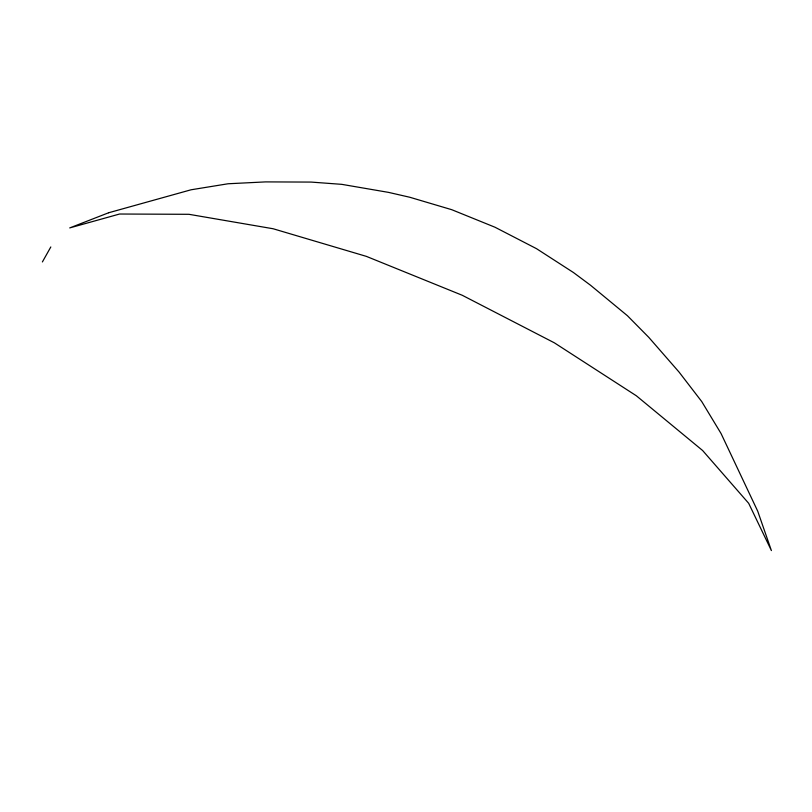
<?xml version="1.0" encoding="UTF-8"?>
<svg xmlns="http://www.w3.org/2000/svg" width="812" height="812" viewBox="0 0 812 812"><rect width="100%" height="100%" fill="white"/><g stroke="black" fill="none" stroke-linecap="round" stroke-linejoin="round"><path stroke-width="1.22" d="M42.397 261.941L50.821 246.95M108.676 212.744L69.73 227.918L119.587 214.023L188.963 214.307L273.126 228.751L366.354 256.369L462.272 295.284L554.363 342.826L636.344 395.779L702.624 450.518L748.684 503.318L771.4 550.587L757.738 511.225L721.046 433.506L701.761 401.595L679.035 372.038L648.758 337.335L627.432 315.726L590.568 285.276L573.414 272.507L536.478 248.655L494.985 227.228L451.766 209.699L409.776 197.255L388.552 192.383L341.74 184.344L311.138 182.081L265.544 181.898L228.07 183.766L191.064 189.785L108.676 212.744"/></g></svg>
